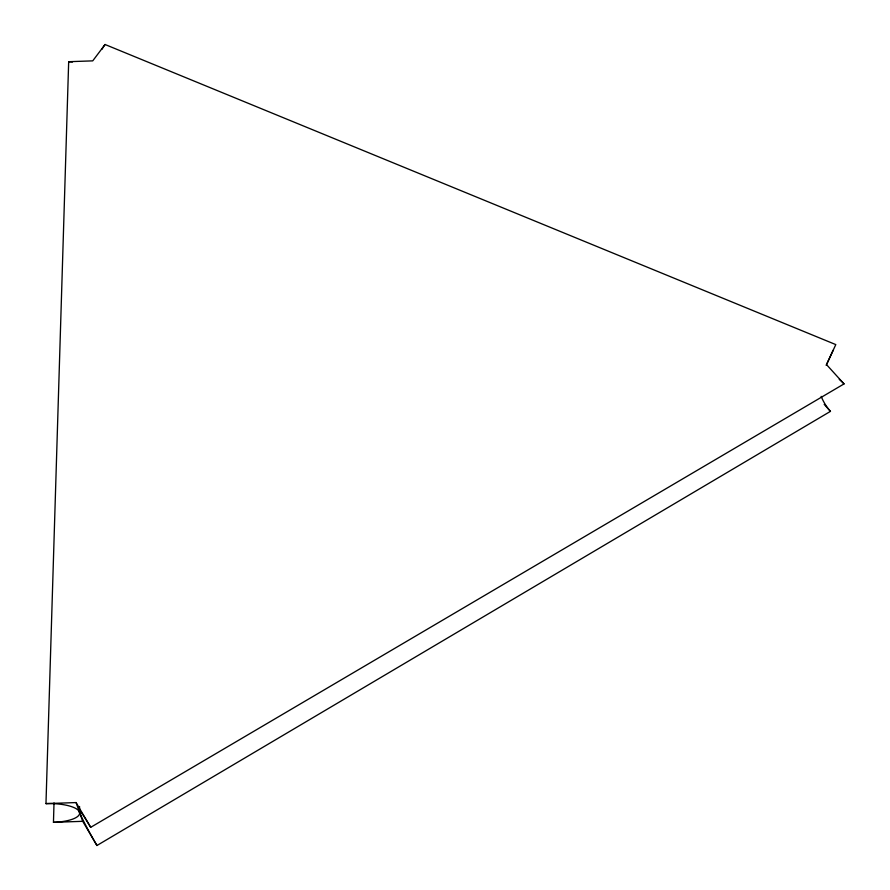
<?xml version="1.0" encoding="UTF-8"?>
<svg xmlns="http://www.w3.org/2000/svg" width="890" height="890" viewBox="0 0 890 890"><rect width="100%" height="100%" fill="white"/><g stroke="black" fill="none" stroke-linecap="round" stroke-linejoin="round"><path stroke-width="1.33" d="M79.455 812.081L79.577 806.518M821.181 396.373A26.767 13.773 56.9 0 0 830.459 411.358L96.943 845.5L82.725 821.314L53.456 822.338L54.012 802.902M45.968 803.614L68.675 61.699L92.738 60.865L105.064 44.5L835.799 344.597L826.521 364.6L844.031 383.913L90.68 827.333A30.104 1.813 60.7 0 0 79.41 811.947A29.926 9.423 0.3 0 0 45.968 803.614L76.084 802.569L90.68 827.333M833.173 350.237L826.154 365.334M68.675 61.699L72.468 62.033M824.196 404.36L830.459 411.358M76.084 802.569L82.725 821.314M839.248 379.374A26.767 13.773 56.9 0 1 844.031 383.913M96.943 845.5A30.104 1.813 60.7 0 1 79.41 811.947A29.926 9.423 0.3 0 1 53.456 822.338M101.972 49.284A24.075 9.656 -69.7 0 1 105.064 44.5"/></g></svg>
